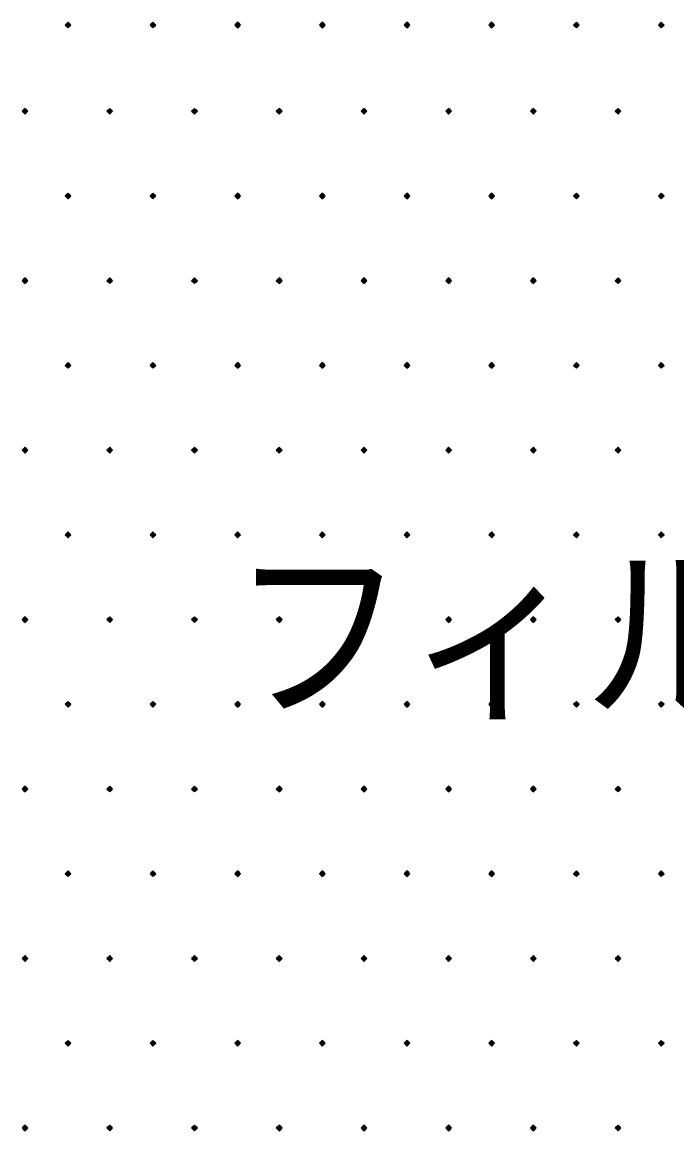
# Model space of a CAD drawing. Header units: millimetres. Extents: x 0 to 420, y 0 to 297.
# Drawn here: x 66.76 to 76.41, y 78.7 to 95.04 of the extents above; entities that cross this region are included whole.
import ezdxf
from ezdxf.enums import TextEntityAlignment as Align

# ---------------------------------------------------------------- set-up
doc = ezdxf.new("R2010")
doc.units = ezdxf.units.MM
doc.styles.add('kst32b', font='NotoSansJP-Variable.ttf')

msp = doc.modelspace()

# ---------------------------------------------------------------- hatches: boundary and pattern name
for points in [[(67.437, 95.038), (67.416, 95.017), (67.395, 94.996), (67.416, 94.975), (67.437, 94.954), (67.458, 94.975), (67.479, 94.996), (67.458, 95.017), (67.437, 95.038)], [(68.686, 95.038), (68.665, 95.017), (68.644, 94.996), (68.665, 94.975), (68.686, 94.954), (68.707, 94.975), (68.728, 94.996), (68.707, 95.017), (68.686, 95.038)], [(69.935, 95.038), (69.913, 95.017), (69.892, 94.996), (69.913, 94.975), (69.935, 94.954), (69.956, 94.975), (69.977, 94.996), (69.956, 95.017), (69.935, 95.038)], [(71.184, 95.038), (71.162, 95.017), (71.141, 94.996), (71.162, 94.975), (71.184, 94.954), (71.205, 94.975), (71.226, 94.996), (71.205, 95.017), (71.184, 95.038)], [(72.432, 95.038), (72.411, 95.017), (72.39, 94.996), (72.411, 94.975), (72.432, 94.954), (72.454, 94.975), (72.475, 94.996), (72.454, 95.017), (72.432, 95.038)], [(73.681, 95.038), (73.66, 95.017), (73.639, 94.996), (73.66, 94.975), (73.681, 94.954), (73.702, 94.975), (73.724, 94.996), (73.702, 95.017), (73.681, 95.038)], [(74.93, 95.038), (74.909, 95.017), (74.888, 94.996), (74.909, 94.975), (74.93, 94.954), (74.951, 94.975), (74.972, 94.996), (74.951, 95.017), (74.93, 95.038)], [(76.179, 95.038), (76.158, 95.017), (76.137, 94.996), (76.158, 94.975), (76.179, 94.954), (76.2, 94.975), (76.221, 94.996), (76.2, 95.017), (76.179, 95.038)], [(66.802, 93.768), (66.781, 93.747), (66.76, 93.726), (66.781, 93.705), (66.802, 93.684), (66.823, 93.705), (66.844, 93.726), (66.823, 93.747), (66.802, 93.768)], [(68.051, 93.768), (68.03, 93.747), (68.009, 93.726), (68.03, 93.705), (68.051, 93.684), (68.072, 93.705), (68.093, 93.726), (68.072, 93.747), (68.051, 93.768)], [(69.3, 93.768), (69.279, 93.747), (69.257, 93.726), (69.279, 93.705), (69.3, 93.684), (69.321, 93.705), (69.342, 93.726), (69.321, 93.747), (69.3, 93.768)], [(70.549, 93.768), (70.527, 93.747), (70.506, 93.726), (70.527, 93.705), (70.549, 93.684), (70.57, 93.705), (70.591, 93.726), (70.57, 93.747), (70.549, 93.768)], [(71.797, 93.768), (71.776, 93.747), (71.755, 93.726), (71.776, 93.705), (71.797, 93.684), (71.819, 93.705), (71.84, 93.726), (71.819, 93.747), (71.797, 93.768)], [(73.046, 93.768), (73.025, 93.747), (73.004, 93.726), (73.025, 93.705), (73.046, 93.684), (73.067, 93.705), (73.088, 93.726), (73.067, 93.747), (73.046, 93.768)], [(74.295, 93.768), (74.274, 93.747), (74.253, 93.726), (74.274, 93.705), (74.295, 93.684), (74.316, 93.705), (74.337, 93.726), (74.316, 93.747), (74.295, 93.768)], [(75.544, 93.768), (75.523, 93.747), (75.502, 93.726), (75.523, 93.705), (75.544, 93.684), (75.565, 93.705), (75.586, 93.726), (75.565, 93.747), (75.544, 93.768)], [(67.437, 92.52), (67.416, 92.498), (67.395, 92.477), (67.416, 92.456), (67.437, 92.435), (67.458, 92.456), (67.479, 92.477), (67.458, 92.498), (67.437, 92.52)], [(68.686, 92.52), (68.665, 92.498), (68.644, 92.477), (68.665, 92.456), (68.686, 92.435), (68.707, 92.456), (68.728, 92.477), (68.707, 92.498), (68.686, 92.52)], [(69.935, 92.52), (69.913, 92.498), (69.892, 92.477), (69.913, 92.456), (69.935, 92.435), (69.956, 92.456), (69.977, 92.477), (69.956, 92.498), (69.935, 92.52)], [(71.184, 92.52), (71.162, 92.498), (71.141, 92.477), (71.162, 92.456), (71.184, 92.435), (71.205, 92.456), (71.226, 92.477), (71.205, 92.498), (71.184, 92.52)], [(72.432, 92.52), (72.411, 92.498), (72.39, 92.477), (72.411, 92.456), (72.432, 92.435), (72.454, 92.456), (72.475, 92.477), (72.454, 92.498), (72.432, 92.52)], [(73.681, 92.52), (73.66, 92.498), (73.639, 92.477), (73.66, 92.456), (73.681, 92.435), (73.702, 92.456), (73.724, 92.477), (73.702, 92.498), (73.681, 92.52)], [(74.93, 92.52), (74.909, 92.498), (74.888, 92.477), (74.909, 92.456), (74.93, 92.435), (74.951, 92.456), (74.972, 92.477), (74.951, 92.498), (74.93, 92.52)], [(76.179, 92.52), (76.158, 92.498), (76.137, 92.477), (76.158, 92.456), (76.179, 92.435), (76.2, 92.456), (76.221, 92.477), (76.2, 92.498), (76.179, 92.52)], [(66.802, 91.271), (66.781, 91.25), (66.76, 91.228), (66.781, 91.207), (66.802, 91.186), (66.823, 91.207), (66.844, 91.228), (66.823, 91.25), (66.802, 91.271)], [(68.051, 91.271), (68.03, 91.25), (68.009, 91.228), (68.03, 91.207), (68.051, 91.186), (68.072, 91.207), (68.093, 91.228), (68.072, 91.25), (68.051, 91.271)], [(69.3, 91.271), (69.279, 91.25), (69.257, 91.228), (69.279, 91.207), (69.3, 91.186), (69.321, 91.207), (69.342, 91.228), (69.321, 91.25), (69.3, 91.271)], [(70.549, 91.271), (70.527, 91.25), (70.506, 91.228), (70.527, 91.207), (70.549, 91.186), (70.57, 91.207), (70.591, 91.228), (70.57, 91.25), (70.549, 91.271)], [(71.797, 91.271), (71.776, 91.25), (71.755, 91.228), (71.776, 91.207), (71.797, 91.186), (71.819, 91.207), (71.84, 91.228), (71.819, 91.25), (71.797, 91.271)], [(73.046, 91.271), (73.025, 91.25), (73.004, 91.228), (73.025, 91.207), (73.046, 91.186), (73.067, 91.207), (73.088, 91.228), (73.067, 91.25), (73.046, 91.271)], [(74.295, 91.271), (74.274, 91.25), (74.253, 91.228), (74.274, 91.207), (74.295, 91.186), (74.316, 91.207), (74.337, 91.228), (74.316, 91.25), (74.295, 91.271)], [(75.544, 91.271), (75.523, 91.25), (75.502, 91.228), (75.523, 91.207), (75.544, 91.186), (75.565, 91.207), (75.586, 91.228), (75.565, 91.25), (75.544, 91.271)], [(67.437, 90.022), (67.416, 90.001), (67.395, 89.979), (67.416, 89.958), (67.437, 89.937), (67.458, 89.958), (67.479, 89.979), (67.458, 90.001), (67.437, 90.022)], [(68.686, 90.022), (68.665, 90.001), (68.644, 89.979), (68.665, 89.958), (68.686, 89.937), (68.707, 89.958), (68.728, 89.979), (68.707, 90.001), (68.686, 90.022)], [(69.935, 90.022), (69.913, 90.001), (69.892, 89.979), (69.913, 89.958), (69.935, 89.937), (69.956, 89.958), (69.977, 89.979), (69.956, 90.001), (69.935, 90.022)], [(71.184, 90.022), (71.162, 90.001), (71.141, 89.979), (71.162, 89.958), (71.184, 89.937), (71.205, 89.958), (71.226, 89.979), (71.205, 90.001), (71.184, 90.022)], [(72.432, 90.022), (72.411, 90.001), (72.39, 89.979), (72.411, 89.958), (72.432, 89.937), (72.454, 89.958), (72.475, 89.979), (72.454, 90.001), (72.432, 90.022)], [(73.681, 90.022), (73.66, 90.001), (73.639, 89.979), (73.66, 89.958), (73.681, 89.937), (73.702, 89.958), (73.724, 89.979), (73.702, 90.001), (73.681, 90.022)], [(74.93, 90.022), (74.909, 90.001), (74.888, 89.979), (74.909, 89.958), (74.93, 89.937), (74.951, 89.958), (74.972, 89.979), (74.951, 90.001), (74.93, 90.022)], [(76.179, 90.022), (76.158, 90.001), (76.137, 89.979), (76.158, 89.958), (76.179, 89.937), (76.2, 89.958), (76.221, 89.979), (76.2, 90.001), (76.179, 90.022)], [(66.802, 88.773), (66.781, 88.752), (66.76, 88.731), (66.781, 88.709), (66.802, 88.688), (66.823, 88.709), (66.844, 88.731), (66.823, 88.752), (66.802, 88.773)], [(68.051, 88.773), (68.03, 88.752), (68.009, 88.731), (68.03, 88.709), (68.051, 88.688), (68.072, 88.709), (68.093, 88.731), (68.072, 88.752), (68.051, 88.773)], [(69.3, 88.773), (69.279, 88.752), (69.257, 88.731), (69.279, 88.709), (69.3, 88.688), (69.321, 88.709), (69.342, 88.731), (69.321, 88.752), (69.3, 88.773)], [(70.549, 88.773), (70.527, 88.752), (70.506, 88.731), (70.527, 88.709), (70.549, 88.688), (70.57, 88.709), (70.591, 88.731), (70.57, 88.752), (70.549, 88.773)], [(71.797, 88.773), (71.776, 88.752), (71.755, 88.731), (71.776, 88.709), (71.797, 88.688), (71.819, 88.709), (71.84, 88.731), (71.819, 88.752), (71.797, 88.773)], [(73.046, 88.773), (73.025, 88.752), (73.004, 88.731), (73.025, 88.709), (73.046, 88.688), (73.067, 88.709), (73.088, 88.731), (73.067, 88.752), (73.046, 88.773)], [(74.295, 88.773), (74.274, 88.752), (74.253, 88.731), (74.274, 88.709), (74.295, 88.688), (74.316, 88.709), (74.337, 88.731), (74.316, 88.752), (74.295, 88.773)], [(75.544, 88.773), (75.523, 88.752), (75.502, 88.731), (75.523, 88.709), (75.544, 88.688), (75.565, 88.709), (75.586, 88.731), (75.565, 88.752), (75.544, 88.773)], [(67.437, 87.524), (67.416, 87.503), (67.395, 87.482), (67.416, 87.461), (67.437, 87.439), (67.458, 87.461), (67.479, 87.482), (67.458, 87.503), (67.437, 87.524)], [(68.686, 87.524), (68.665, 87.503), (68.644, 87.482), (68.665, 87.461), (68.686, 87.439), (68.707, 87.461), (68.728, 87.482), (68.707, 87.503), (68.686, 87.524)], [(69.935, 87.524), (69.913, 87.503), (69.892, 87.482), (69.913, 87.461), (69.935, 87.439), (69.956, 87.461), (69.977, 87.482), (69.956, 87.503), (69.935, 87.524)], [(71.184, 87.524), (71.162, 87.503), (71.141, 87.482), (71.162, 87.461), (71.184, 87.439), (71.205, 87.461), (71.226, 87.482), (71.205, 87.503), (71.184, 87.524)], [(72.432, 87.524), (72.411, 87.503), (72.39, 87.482), (72.411, 87.461), (72.432, 87.439), (72.454, 87.461), (72.475, 87.482), (72.454, 87.503), (72.432, 87.524)], [(73.681, 87.524), (73.66, 87.503), (73.639, 87.482), (73.66, 87.461), (73.681, 87.439), (73.702, 87.461), (73.724, 87.482), (73.702, 87.503), (73.681, 87.524)], [(74.93, 87.524), (74.909, 87.503), (74.888, 87.482), (74.909, 87.461), (74.93, 87.439), (74.951, 87.461), (74.972, 87.482), (74.951, 87.503), (74.93, 87.524)], [(76.179, 87.524), (76.158, 87.503), (76.137, 87.482), (76.158, 87.461), (76.179, 87.439), (76.2, 87.461), (76.221, 87.482), (76.2, 87.503), (76.179, 87.524)], [(66.802, 86.275), (66.781, 86.254), (66.76, 86.233), (66.781, 86.212), (66.802, 86.191), (66.823, 86.212), (66.844, 86.233), (66.823, 86.254), (66.802, 86.275)], [(68.051, 86.275), (68.03, 86.254), (68.009, 86.233), (68.03, 86.212), (68.051, 86.191), (68.072, 86.212), (68.093, 86.233), (68.072, 86.254), (68.051, 86.275)], [(69.3, 86.275), (69.279, 86.254), (69.257, 86.233), (69.279, 86.212), (69.3, 86.191), (69.321, 86.212), (69.342, 86.233), (69.321, 86.254), (69.3, 86.275)], [(70.549, 86.275), (70.527, 86.254), (70.506, 86.233), (70.527, 86.212), (70.549, 86.191), (70.57, 86.212), (70.591, 86.233), (70.57, 86.254), (70.549, 86.275)], [(71.797, 86.275), (71.776, 86.254), (71.755, 86.233), (71.776, 86.212), (71.797, 86.191), (71.819, 86.212), (71.84, 86.233), (71.819, 86.254), (71.797, 86.275)], [(73.046, 86.275), (73.025, 86.254), (73.004, 86.233), (73.025, 86.212), (73.046, 86.191), (73.067, 86.212), (73.088, 86.233), (73.067, 86.254), (73.046, 86.275)], [(74.295, 86.275), (74.274, 86.254), (74.253, 86.233), (74.274, 86.212), (74.295, 86.191), (74.316, 86.212), (74.337, 86.233), (74.316, 86.254), (74.295, 86.275)], [(75.544, 86.275), (75.523, 86.254), (75.502, 86.233), (75.523, 86.212), (75.544, 86.191), (75.565, 86.212), (75.586, 86.233), (75.565, 86.254), (75.544, 86.275)], [(67.437, 85.027), (67.416, 85.005), (67.395, 84.984), (67.416, 84.963), (67.437, 84.942), (67.458, 84.963), (67.479, 84.984), (67.458, 85.005), (67.437, 85.027)], [(68.686, 85.027), (68.665, 85.005), (68.644, 84.984), (68.665, 84.963), (68.686, 84.942), (68.707, 84.963), (68.728, 84.984), (68.707, 85.005), (68.686, 85.027)], [(69.935, 85.027), (69.913, 85.005), (69.892, 84.984), (69.913, 84.963), (69.935, 84.942), (69.956, 84.963), (69.977, 84.984), (69.956, 85.005), (69.935, 85.027)], [(71.184, 85.027), (71.162, 85.005), (71.141, 84.984), (71.162, 84.963), (71.184, 84.942), (71.205, 84.963), (71.226, 84.984), (71.205, 85.005), (71.184, 85.027)], [(72.432, 85.027), (72.411, 85.005), (72.39, 84.984), (72.411, 84.963), (72.432, 84.942), (72.454, 84.963), (72.475, 84.984), (72.454, 85.005), (72.432, 85.027)], [(73.681, 85.027), (73.66, 85.005), (73.639, 84.984), (73.66, 84.963), (73.681, 84.942), (73.702, 84.963), (73.724, 84.984), (73.702, 85.005), (73.681, 85.027)], [(74.93, 85.027), (74.909, 85.005), (74.888, 84.984), (74.909, 84.963), (74.93, 84.942), (74.951, 84.963), (74.972, 84.984), (74.951, 85.005), (74.93, 85.027)], [(76.179, 85.027), (76.158, 85.005), (76.137, 84.984), (76.158, 84.963), (76.179, 84.942), (76.2, 84.963), (76.221, 84.984), (76.2, 85.005), (76.179, 85.027)], [(66.802, 83.778), (66.781, 83.756), (66.76, 83.735), (66.781, 83.714), (66.802, 83.693), (66.823, 83.714), (66.844, 83.735), (66.823, 83.756), (66.802, 83.778)], [(68.051, 83.778), (68.03, 83.756), (68.009, 83.735), (68.03, 83.714), (68.051, 83.693), (68.072, 83.714), (68.093, 83.735), (68.072, 83.756), (68.051, 83.778)], [(69.3, 83.778), (69.279, 83.756), (69.257, 83.735), (69.279, 83.714), (69.3, 83.693), (69.321, 83.714), (69.342, 83.735), (69.321, 83.756), (69.3, 83.778)], [(70.549, 83.778), (70.527, 83.756), (70.506, 83.735), (70.527, 83.714), (70.549, 83.693), (70.57, 83.714), (70.591, 83.735), (70.57, 83.756), (70.549, 83.778)], [(71.797, 83.778), (71.776, 83.756), (71.755, 83.735), (71.776, 83.714), (71.797, 83.693), (71.819, 83.714), (71.84, 83.735), (71.819, 83.756), (71.797, 83.778)], [(73.046, 83.778), (73.025, 83.756), (73.004, 83.735), (73.025, 83.714), (73.046, 83.693), (73.067, 83.714), (73.088, 83.735), (73.067, 83.756), (73.046, 83.778)], [(74.295, 83.778), (74.274, 83.756), (74.253, 83.735), (74.274, 83.714), (74.295, 83.693), (74.316, 83.714), (74.337, 83.735), (74.316, 83.756), (74.295, 83.778)], [(75.544, 83.778), (75.523, 83.756), (75.502, 83.735), (75.523, 83.714), (75.544, 83.693), (75.565, 83.714), (75.586, 83.735), (75.565, 83.756), (75.544, 83.778)], [(67.437, 82.529), (67.416, 82.508), (67.395, 82.487), (67.416, 82.465), (67.437, 82.444), (67.458, 82.465), (67.479, 82.487), (67.458, 82.508), (67.437, 82.529)], [(68.686, 82.529), (68.665, 82.508), (68.644, 82.487), (68.665, 82.465), (68.686, 82.444), (68.707, 82.465), (68.728, 82.487), (68.707, 82.508), (68.686, 82.529)], [(69.935, 82.529), (69.913, 82.508), (69.892, 82.487), (69.913, 82.465), (69.935, 82.444), (69.956, 82.465), (69.977, 82.487), (69.956, 82.508), (69.935, 82.529)], [(71.184, 82.529), (71.162, 82.508), (71.141, 82.487), (71.162, 82.465), (71.184, 82.444), (71.205, 82.465), (71.226, 82.487), (71.205, 82.508), (71.184, 82.529)], [(72.432, 82.529), (72.411, 82.508), (72.39, 82.487), (72.411, 82.465), (72.432, 82.444), (72.454, 82.465), (72.475, 82.487), (72.454, 82.508), (72.432, 82.529)], [(73.681, 82.529), (73.66, 82.508), (73.639, 82.487), (73.66, 82.465), (73.681, 82.444), (73.702, 82.465), (73.724, 82.487), (73.702, 82.508), (73.681, 82.529)], [(74.93, 82.529), (74.909, 82.508), (74.888, 82.487), (74.909, 82.465), (74.93, 82.444), (74.951, 82.465), (74.972, 82.487), (74.951, 82.508), (74.93, 82.529)], [(76.179, 82.529), (76.158, 82.508), (76.137, 82.487), (76.158, 82.465), (76.179, 82.444), (76.2, 82.465), (76.221, 82.487), (76.2, 82.508), (76.179, 82.529)], [(66.802, 81.28), (66.781, 81.259), (66.76, 81.238), (66.781, 81.216), (66.802, 81.195), (66.823, 81.216), (66.844, 81.238), (66.823, 81.259), (66.802, 81.28)], [(68.051, 81.28), (68.03, 81.259), (68.009, 81.238), (68.03, 81.216), (68.051, 81.195), (68.072, 81.216), (68.093, 81.238), (68.072, 81.259), (68.051, 81.28)], [(69.3, 81.28), (69.279, 81.259), (69.257, 81.238), (69.279, 81.216), (69.3, 81.195), (69.321, 81.216), (69.342, 81.238), (69.321, 81.259), (69.3, 81.28)], [(70.549, 81.28), (70.527, 81.259), (70.506, 81.238), (70.527, 81.216), (70.549, 81.195), (70.57, 81.216), (70.591, 81.238), (70.57, 81.259), (70.549, 81.28)], [(71.797, 81.28), (71.776, 81.259), (71.755, 81.238), (71.776, 81.216), (71.797, 81.195), (71.819, 81.216), (71.84, 81.238), (71.819, 81.259), (71.797, 81.28)], [(73.046, 81.28), (73.025, 81.259), (73.004, 81.238), (73.025, 81.216), (73.046, 81.195), (73.067, 81.216), (73.088, 81.238), (73.067, 81.259), (73.046, 81.28)], [(74.295, 81.28), (74.274, 81.259), (74.253, 81.238), (74.274, 81.216), (74.295, 81.195), (74.316, 81.216), (74.337, 81.238), (74.316, 81.259), (74.295, 81.28)], [(75.544, 81.28), (75.523, 81.259), (75.502, 81.238), (75.523, 81.216), (75.544, 81.195), (75.565, 81.216), (75.586, 81.238), (75.565, 81.259), (75.544, 81.28)], [(67.437, 80.031), (67.416, 80.01), (67.395, 79.989), (67.416, 79.968), (67.437, 79.946), (67.458, 79.968), (67.479, 79.989), (67.458, 80.01), (67.437, 80.031)], [(68.686, 80.031), (68.665, 80.01), (68.644, 79.989), (68.665, 79.968), (68.686, 79.946), (68.707, 79.968), (68.728, 79.989), (68.707, 80.01), (68.686, 80.031)], [(69.935, 80.031), (69.913, 80.01), (69.892, 79.989), (69.913, 79.968), (69.935, 79.946), (69.956, 79.968), (69.977, 79.989), (69.956, 80.01), (69.935, 80.031)], [(71.184, 80.031), (71.162, 80.01), (71.141, 79.989), (71.162, 79.968), (71.184, 79.946), (71.205, 79.968), (71.226, 79.989), (71.205, 80.01), (71.184, 80.031)], [(72.432, 80.031), (72.411, 80.01), (72.39, 79.989), (72.411, 79.968), (72.432, 79.946), (72.454, 79.968), (72.475, 79.989), (72.454, 80.01), (72.432, 80.031)], [(73.681, 80.031), (73.66, 80.01), (73.639, 79.989), (73.66, 79.968), (73.681, 79.946), (73.702, 79.968), (73.724, 79.989), (73.702, 80.01), (73.681, 80.031)], [(74.93, 80.031), (74.909, 80.01), (74.888, 79.989), (74.909, 79.968), (74.93, 79.946), (74.951, 79.968), (74.972, 79.989), (74.951, 80.01), (74.93, 80.031)], [(76.179, 80.031), (76.158, 80.01), (76.137, 79.989), (76.158, 79.968), (76.179, 79.946), (76.2, 79.968), (76.221, 79.989), (76.2, 80.01), (76.179, 80.031)], [(66.802, 78.782), (66.781, 78.761), (66.76, 78.74), (66.781, 78.719), (66.802, 78.698), (66.823, 78.719), (66.844, 78.74), (66.823, 78.761), (66.802, 78.782)], [(68.051, 78.782), (68.03, 78.761), (68.009, 78.74), (68.03, 78.719), (68.051, 78.698), (68.072, 78.719), (68.093, 78.74), (68.072, 78.761), (68.051, 78.782)], [(69.3, 78.782), (69.279, 78.761), (69.257, 78.74), (69.279, 78.719), (69.3, 78.698), (69.321, 78.719), (69.342, 78.74), (69.321, 78.761), (69.3, 78.782)], [(70.549, 78.782), (70.527, 78.761), (70.506, 78.74), (70.527, 78.719), (70.549, 78.698), (70.57, 78.719), (70.591, 78.74), (70.57, 78.761), (70.549, 78.782)], [(71.797, 78.782), (71.776, 78.761), (71.755, 78.74), (71.776, 78.719), (71.797, 78.698), (71.819, 78.719), (71.84, 78.74), (71.819, 78.761), (71.797, 78.782)], [(73.046, 78.782), (73.025, 78.761), (73.004, 78.74), (73.025, 78.719), (73.046, 78.698), (73.067, 78.719), (73.088, 78.74), (73.067, 78.761), (73.046, 78.782)], [(74.295, 78.782), (74.274, 78.761), (74.253, 78.74), (74.274, 78.719), (74.295, 78.698), (74.316, 78.719), (74.337, 78.74), (74.316, 78.761), (74.295, 78.782)], [(75.544, 78.782), (75.523, 78.761), (75.502, 78.74), (75.523, 78.719), (75.544, 78.698), (75.565, 78.719), (75.586, 78.74), (75.565, 78.761), (75.544, 78.782)]]:
    msp.add_hatch(color=7).paths.add_polyline_path(points)

# ---------------------------------------------------------------- linework, layer by layer
at = {"lineweight": 0}
for points in [[(67.437, 95.038), (67.416, 95.017), (67.395, 94.996), (67.416, 94.975), (67.437, 94.954), (67.458, 94.975), (67.479, 94.996), (67.458, 95.017)], [(68.686, 95.038), (68.665, 95.017), (68.644, 94.996), (68.665, 94.975), (68.686, 94.954), (68.707, 94.975), (68.728, 94.996), (68.707, 95.017)], [(69.935, 95.038), (69.913, 95.017), (69.892, 94.996), (69.913, 94.975), (69.935, 94.954), (69.956, 94.975), (69.977, 94.996), (69.956, 95.017)], [(71.184, 95.038), (71.162, 95.017), (71.141, 94.996), (71.162, 94.975), (71.184, 94.954), (71.205, 94.975), (71.226, 94.996), (71.205, 95.017)], [(72.432, 95.038), (72.411, 95.017), (72.39, 94.996), (72.411, 94.975), (72.432, 94.954), (72.454, 94.975), (72.475, 94.996), (72.454, 95.017)], [(73.681, 95.038), (73.66, 95.017), (73.639, 94.996), (73.66, 94.975), (73.681, 94.954), (73.702, 94.975), (73.724, 94.996), (73.702, 95.017)], [(74.93, 95.038), (74.909, 95.017), (74.888, 94.996), (74.909, 94.975), (74.93, 94.954), (74.951, 94.975), (74.972, 94.996), (74.951, 95.017)], [(76.179, 95.038), (76.158, 95.017), (76.137, 94.996), (76.158, 94.975), (76.179, 94.954), (76.2, 94.975), (76.221, 94.996), (76.2, 95.017)], [(66.802, 93.768), (66.781, 93.747), (66.76, 93.726), (66.781, 93.705), (66.802, 93.684), (66.823, 93.705), (66.844, 93.726), (66.823, 93.747)], [(68.051, 93.768), (68.03, 93.747), (68.009, 93.726), (68.03, 93.705), (68.051, 93.684), (68.072, 93.705), (68.093, 93.726), (68.072, 93.747)], [(69.3, 93.768), (69.279, 93.747), (69.257, 93.726), (69.279, 93.705), (69.3, 93.684), (69.321, 93.705), (69.342, 93.726), (69.321, 93.747)], [(70.549, 93.768), (70.527, 93.747), (70.506, 93.726), (70.527, 93.705), (70.549, 93.684), (70.57, 93.705), (70.591, 93.726), (70.57, 93.747)], [(71.797, 93.768), (71.776, 93.747), (71.755, 93.726), (71.776, 93.705), (71.797, 93.684), (71.819, 93.705), (71.84, 93.726), (71.819, 93.747)], [(73.046, 93.768), (73.025, 93.747), (73.004, 93.726), (73.025, 93.705), (73.046, 93.684), (73.067, 93.705), (73.088, 93.726), (73.067, 93.747)], [(74.295, 93.768), (74.274, 93.747), (74.253, 93.726), (74.274, 93.705), (74.295, 93.684), (74.316, 93.705), (74.337, 93.726), (74.316, 93.747)], [(75.544, 93.768), (75.523, 93.747), (75.502, 93.726), (75.523, 93.705), (75.544, 93.684), (75.565, 93.705), (75.586, 93.726), (75.565, 93.747)], [(67.437, 92.52), (67.416, 92.498), (67.395, 92.477), (67.416, 92.456), (67.437, 92.435), (67.458, 92.456), (67.479, 92.477), (67.458, 92.498)], [(68.686, 92.52), (68.665, 92.498), (68.644, 92.477), (68.665, 92.456), (68.686, 92.435), (68.707, 92.456), (68.728, 92.477), (68.707, 92.498)], [(69.935, 92.52), (69.913, 92.498), (69.892, 92.477), (69.913, 92.456), (69.935, 92.435), (69.956, 92.456), (69.977, 92.477), (69.956, 92.498)], [(71.184, 92.52), (71.162, 92.498), (71.141, 92.477), (71.162, 92.456), (71.184, 92.435), (71.205, 92.456), (71.226, 92.477), (71.205, 92.498)], [(72.432, 92.52), (72.411, 92.498), (72.39, 92.477), (72.411, 92.456), (72.432, 92.435), (72.454, 92.456), (72.475, 92.477), (72.454, 92.498)], [(73.681, 92.52), (73.66, 92.498), (73.639, 92.477), (73.66, 92.456), (73.681, 92.435), (73.702, 92.456), (73.724, 92.477), (73.702, 92.498)], [(74.93, 92.52), (74.909, 92.498), (74.888, 92.477), (74.909, 92.456), (74.93, 92.435), (74.951, 92.456), (74.972, 92.477), (74.951, 92.498)], [(76.179, 92.52), (76.158, 92.498), (76.137, 92.477), (76.158, 92.456), (76.179, 92.435), (76.2, 92.456), (76.221, 92.477), (76.2, 92.498)], [(66.802, 91.271), (66.781, 91.25), (66.76, 91.228), (66.781, 91.207), (66.802, 91.186), (66.823, 91.207), (66.844, 91.228), (66.823, 91.25)], [(68.051, 91.271), (68.03, 91.25), (68.009, 91.228), (68.03, 91.207), (68.051, 91.186), (68.072, 91.207), (68.093, 91.228), (68.072, 91.25)], [(69.3, 91.271), (69.279, 91.25), (69.257, 91.228), (69.279, 91.207), (69.3, 91.186), (69.321, 91.207), (69.342, 91.228), (69.321, 91.25)], [(70.549, 91.271), (70.527, 91.25), (70.506, 91.228), (70.527, 91.207), (70.549, 91.186), (70.57, 91.207), (70.591, 91.228), (70.57, 91.25)], [(71.797, 91.271), (71.776, 91.25), (71.755, 91.228), (71.776, 91.207), (71.797, 91.186), (71.819, 91.207), (71.84, 91.228), (71.819, 91.25)], [(73.046, 91.271), (73.025, 91.25), (73.004, 91.228), (73.025, 91.207), (73.046, 91.186), (73.067, 91.207), (73.088, 91.228), (73.067, 91.25)], [(74.295, 91.271), (74.274, 91.25), (74.253, 91.228), (74.274, 91.207), (74.295, 91.186), (74.316, 91.207), (74.337, 91.228), (74.316, 91.25)], [(75.544, 91.271), (75.523, 91.25), (75.502, 91.228), (75.523, 91.207), (75.544, 91.186), (75.565, 91.207), (75.586, 91.228), (75.565, 91.25)], [(67.437, 90.022), (67.416, 90.001), (67.395, 89.979), (67.416, 89.958), (67.437, 89.937), (67.458, 89.958), (67.479, 89.979), (67.458, 90.001)], [(68.686, 90.022), (68.665, 90.001), (68.644, 89.979), (68.665, 89.958), (68.686, 89.937), (68.707, 89.958), (68.728, 89.979), (68.707, 90.001)], [(69.935, 90.022), (69.913, 90.001), (69.892, 89.979), (69.913, 89.958), (69.935, 89.937), (69.956, 89.958), (69.977, 89.979), (69.956, 90.001)], [(71.184, 90.022), (71.162, 90.001), (71.141, 89.979), (71.162, 89.958), (71.184, 89.937), (71.205, 89.958), (71.226, 89.979), (71.205, 90.001)], [(72.432, 90.022), (72.411, 90.001), (72.39, 89.979), (72.411, 89.958), (72.432, 89.937), (72.454, 89.958), (72.475, 89.979), (72.454, 90.001)], [(73.681, 90.022), (73.66, 90.001), (73.639, 89.979), (73.66, 89.958), (73.681, 89.937), (73.702, 89.958), (73.724, 89.979), (73.702, 90.001)], [(74.93, 90.022), (74.909, 90.001), (74.888, 89.979), (74.909, 89.958), (74.93, 89.937), (74.951, 89.958), (74.972, 89.979), (74.951, 90.001)], [(76.179, 90.022), (76.158, 90.001), (76.137, 89.979), (76.158, 89.958), (76.179, 89.937), (76.2, 89.958), (76.221, 89.979), (76.2, 90.001)], [(66.802, 88.773), (66.781, 88.752), (66.76, 88.731), (66.781, 88.709), (66.802, 88.688), (66.823, 88.709), (66.844, 88.731), (66.823, 88.752)], [(68.051, 88.773), (68.03, 88.752), (68.009, 88.731), (68.03, 88.709), (68.051, 88.688), (68.072, 88.709), (68.093, 88.731), (68.072, 88.752)], [(69.3, 88.773), (69.279, 88.752), (69.257, 88.731), (69.279, 88.709), (69.3, 88.688), (69.321, 88.709), (69.342, 88.731), (69.321, 88.752)], [(70.549, 88.773), (70.527, 88.752), (70.506, 88.731), (70.527, 88.709), (70.549, 88.688), (70.57, 88.709), (70.591, 88.731), (70.57, 88.752)], [(71.797, 88.773), (71.776, 88.752), (71.755, 88.731), (71.776, 88.709), (71.797, 88.688), (71.819, 88.709), (71.84, 88.731), (71.819, 88.752)], [(73.046, 88.773), (73.025, 88.752), (73.004, 88.731), (73.025, 88.709), (73.046, 88.688), (73.067, 88.709), (73.088, 88.731), (73.067, 88.752)], [(74.295, 88.773), (74.274, 88.752), (74.253, 88.731), (74.274, 88.709), (74.295, 88.688), (74.316, 88.709), (74.337, 88.731), (74.316, 88.752)], [(75.544, 88.773), (75.523, 88.752), (75.502, 88.731), (75.523, 88.709), (75.544, 88.688), (75.565, 88.709), (75.586, 88.731), (75.565, 88.752)], [(67.437, 87.524), (67.416, 87.503), (67.395, 87.482), (67.416, 87.461), (67.437, 87.439), (67.458, 87.461), (67.479, 87.482), (67.458, 87.503)], [(68.686, 87.524), (68.665, 87.503), (68.644, 87.482), (68.665, 87.461), (68.686, 87.439), (68.707, 87.461), (68.728, 87.482), (68.707, 87.503)], [(69.935, 87.524), (69.913, 87.503), (69.892, 87.482), (69.913, 87.461), (69.935, 87.439), (69.956, 87.461), (69.977, 87.482), (69.956, 87.503)], [(71.184, 87.524), (71.162, 87.503), (71.141, 87.482), (71.162, 87.461), (71.184, 87.439), (71.205, 87.461), (71.226, 87.482), (71.205, 87.503)], [(72.432, 87.524), (72.411, 87.503), (72.39, 87.482), (72.411, 87.461), (72.432, 87.439), (72.454, 87.461), (72.475, 87.482), (72.454, 87.503)], [(73.681, 87.524), (73.66, 87.503), (73.639, 87.482), (73.66, 87.461), (73.681, 87.439), (73.702, 87.461), (73.724, 87.482), (73.702, 87.503)], [(74.93, 87.524), (74.909, 87.503), (74.888, 87.482), (74.909, 87.461), (74.93, 87.439), (74.951, 87.461), (74.972, 87.482), (74.951, 87.503)], [(76.179, 87.524), (76.158, 87.503), (76.137, 87.482), (76.158, 87.461), (76.179, 87.439), (76.2, 87.461), (76.221, 87.482), (76.2, 87.503)], [(66.802, 86.275), (66.781, 86.254), (66.76, 86.233), (66.781, 86.212), (66.802, 86.191), (66.823, 86.212), (66.844, 86.233), (66.823, 86.254)], [(68.051, 86.275), (68.03, 86.254), (68.009, 86.233), (68.03, 86.212), (68.051, 86.191), (68.072, 86.212), (68.093, 86.233), (68.072, 86.254)], [(69.3, 86.275), (69.279, 86.254), (69.257, 86.233), (69.279, 86.212), (69.3, 86.191), (69.321, 86.212), (69.342, 86.233), (69.321, 86.254)], [(70.549, 86.275), (70.527, 86.254), (70.506, 86.233), (70.527, 86.212), (70.549, 86.191), (70.57, 86.212), (70.591, 86.233), (70.57, 86.254)], [(71.797, 86.275), (71.776, 86.254), (71.755, 86.233), (71.776, 86.212), (71.797, 86.191), (71.819, 86.212), (71.84, 86.233), (71.819, 86.254)], [(73.046, 86.275), (73.025, 86.254), (73.004, 86.233), (73.025, 86.212), (73.046, 86.191), (73.067, 86.212), (73.088, 86.233), (73.067, 86.254)], [(74.295, 86.275), (74.274, 86.254), (74.253, 86.233), (74.274, 86.212), (74.295, 86.191), (74.316, 86.212), (74.337, 86.233), (74.316, 86.254)], [(75.544, 86.275), (75.523, 86.254), (75.502, 86.233), (75.523, 86.212), (75.544, 86.191), (75.565, 86.212), (75.586, 86.233), (75.565, 86.254)], [(67.437, 85.027), (67.416, 85.005), (67.395, 84.984), (67.416, 84.963), (67.437, 84.942), (67.458, 84.963), (67.479, 84.984), (67.458, 85.005)], [(68.686, 85.027), (68.665, 85.005), (68.644, 84.984), (68.665, 84.963), (68.686, 84.942), (68.707, 84.963), (68.728, 84.984), (68.707, 85.005)], [(69.935, 85.027), (69.913, 85.005), (69.892, 84.984), (69.913, 84.963), (69.935, 84.942), (69.956, 84.963), (69.977, 84.984), (69.956, 85.005)], [(71.184, 85.027), (71.162, 85.005), (71.141, 84.984), (71.162, 84.963), (71.184, 84.942), (71.205, 84.963), (71.226, 84.984), (71.205, 85.005)], [(72.432, 85.027), (72.411, 85.005), (72.39, 84.984), (72.411, 84.963), (72.432, 84.942), (72.454, 84.963), (72.475, 84.984), (72.454, 85.005)], [(73.681, 85.027), (73.66, 85.005), (73.639, 84.984), (73.66, 84.963), (73.681, 84.942), (73.702, 84.963), (73.724, 84.984), (73.702, 85.005)], [(74.93, 85.027), (74.909, 85.005), (74.888, 84.984), (74.909, 84.963), (74.93, 84.942), (74.951, 84.963), (74.972, 84.984), (74.951, 85.005)], [(76.179, 85.027), (76.158, 85.005), (76.137, 84.984), (76.158, 84.963), (76.179, 84.942), (76.2, 84.963), (76.221, 84.984), (76.2, 85.005)], [(66.802, 83.778), (66.781, 83.756), (66.76, 83.735), (66.781, 83.714), (66.802, 83.693), (66.823, 83.714), (66.844, 83.735), (66.823, 83.756)], [(68.051, 83.778), (68.03, 83.756), (68.009, 83.735), (68.03, 83.714), (68.051, 83.693), (68.072, 83.714), (68.093, 83.735), (68.072, 83.756)], [(69.3, 83.778), (69.279, 83.756), (69.257, 83.735), (69.279, 83.714), (69.3, 83.693), (69.321, 83.714), (69.342, 83.735), (69.321, 83.756)], [(70.549, 83.778), (70.527, 83.756), (70.506, 83.735), (70.527, 83.714), (70.549, 83.693), (70.57, 83.714), (70.591, 83.735), (70.57, 83.756)], [(71.797, 83.778), (71.776, 83.756), (71.755, 83.735), (71.776, 83.714), (71.797, 83.693), (71.819, 83.714), (71.84, 83.735), (71.819, 83.756)], [(73.046, 83.778), (73.025, 83.756), (73.004, 83.735), (73.025, 83.714), (73.046, 83.693), (73.067, 83.714), (73.088, 83.735), (73.067, 83.756)], [(74.295, 83.778), (74.274, 83.756), (74.253, 83.735), (74.274, 83.714), (74.295, 83.693), (74.316, 83.714), (74.337, 83.735), (74.316, 83.756)], [(75.544, 83.778), (75.523, 83.756), (75.502, 83.735), (75.523, 83.714), (75.544, 83.693), (75.565, 83.714), (75.586, 83.735), (75.565, 83.756)], [(67.437, 82.529), (67.416, 82.508), (67.395, 82.487), (67.416, 82.465), (67.437, 82.444), (67.458, 82.465), (67.479, 82.487), (67.458, 82.508)], [(68.686, 82.529), (68.665, 82.508), (68.644, 82.487), (68.665, 82.465), (68.686, 82.444), (68.707, 82.465), (68.728, 82.487), (68.707, 82.508)], [(69.935, 82.529), (69.913, 82.508), (69.892, 82.487), (69.913, 82.465), (69.935, 82.444), (69.956, 82.465), (69.977, 82.487), (69.956, 82.508)], [(71.184, 82.529), (71.162, 82.508), (71.141, 82.487), (71.162, 82.465), (71.184, 82.444), (71.205, 82.465), (71.226, 82.487), (71.205, 82.508)], [(72.432, 82.529), (72.411, 82.508), (72.39, 82.487), (72.411, 82.465), (72.432, 82.444), (72.454, 82.465), (72.475, 82.487), (72.454, 82.508)], [(73.681, 82.529), (73.66, 82.508), (73.639, 82.487), (73.66, 82.465), (73.681, 82.444), (73.702, 82.465), (73.724, 82.487), (73.702, 82.508)], [(74.93, 82.529), (74.909, 82.508), (74.888, 82.487), (74.909, 82.465), (74.93, 82.444), (74.951, 82.465), (74.972, 82.487), (74.951, 82.508)], [(76.179, 82.529), (76.158, 82.508), (76.137, 82.487), (76.158, 82.465), (76.179, 82.444), (76.2, 82.465), (76.221, 82.487), (76.2, 82.508)], [(66.802, 81.28), (66.781, 81.259), (66.76, 81.238), (66.781, 81.216), (66.802, 81.195), (66.823, 81.216), (66.844, 81.238), (66.823, 81.259)], [(68.051, 81.28), (68.03, 81.259), (68.009, 81.238), (68.03, 81.216), (68.051, 81.195), (68.072, 81.216), (68.093, 81.238), (68.072, 81.259)], [(69.3, 81.28), (69.279, 81.259), (69.257, 81.238), (69.279, 81.216), (69.3, 81.195), (69.321, 81.216), (69.342, 81.238), (69.321, 81.259)], [(70.549, 81.28), (70.527, 81.259), (70.506, 81.238), (70.527, 81.216), (70.549, 81.195), (70.57, 81.216), (70.591, 81.238), (70.57, 81.259)], [(71.797, 81.28), (71.776, 81.259), (71.755, 81.238), (71.776, 81.216), (71.797, 81.195), (71.819, 81.216), (71.84, 81.238), (71.819, 81.259)], [(73.046, 81.28), (73.025, 81.259), (73.004, 81.238), (73.025, 81.216), (73.046, 81.195), (73.067, 81.216), (73.088, 81.238), (73.067, 81.259)], [(74.295, 81.28), (74.274, 81.259), (74.253, 81.238), (74.274, 81.216), (74.295, 81.195), (74.316, 81.216), (74.337, 81.238), (74.316, 81.259)], [(75.544, 81.28), (75.523, 81.259), (75.502, 81.238), (75.523, 81.216), (75.544, 81.195), (75.565, 81.216), (75.586, 81.238), (75.565, 81.259)], [(67.437, 80.031), (67.416, 80.01), (67.395, 79.989), (67.416, 79.968), (67.437, 79.946), (67.458, 79.968), (67.479, 79.989), (67.458, 80.01)], [(68.686, 80.031), (68.665, 80.01), (68.644, 79.989), (68.665, 79.968), (68.686, 79.946), (68.707, 79.968), (68.728, 79.989), (68.707, 80.01)], [(69.935, 80.031), (69.913, 80.01), (69.892, 79.989), (69.913, 79.968), (69.935, 79.946), (69.956, 79.968), (69.977, 79.989), (69.956, 80.01)], [(71.184, 80.031), (71.162, 80.01), (71.141, 79.989), (71.162, 79.968), (71.184, 79.946), (71.205, 79.968), (71.226, 79.989), (71.205, 80.01)], [(72.432, 80.031), (72.411, 80.01), (72.39, 79.989), (72.411, 79.968), (72.432, 79.946), (72.454, 79.968), (72.475, 79.989), (72.454, 80.01)], [(73.681, 80.031), (73.66, 80.01), (73.639, 79.989), (73.66, 79.968), (73.681, 79.946), (73.702, 79.968), (73.724, 79.989), (73.702, 80.01)], [(74.93, 80.031), (74.909, 80.01), (74.888, 79.989), (74.909, 79.968), (74.93, 79.946), (74.951, 79.968), (74.972, 79.989), (74.951, 80.01)], [(76.179, 80.031), (76.158, 80.01), (76.137, 79.989), (76.158, 79.968), (76.179, 79.946), (76.2, 79.968), (76.221, 79.989), (76.2, 80.01)], [(66.802, 78.782), (66.781, 78.761), (66.76, 78.74), (66.781, 78.719), (66.802, 78.698), (66.823, 78.719), (66.844, 78.74), (66.823, 78.761)], [(68.051, 78.782), (68.03, 78.761), (68.009, 78.74), (68.03, 78.719), (68.051, 78.698), (68.072, 78.719), (68.093, 78.74), (68.072, 78.761)], [(69.3, 78.782), (69.279, 78.761), (69.257, 78.74), (69.279, 78.719), (69.3, 78.698), (69.321, 78.719), (69.342, 78.74), (69.321, 78.761)], [(70.549, 78.782), (70.527, 78.761), (70.506, 78.74), (70.527, 78.719), (70.549, 78.698), (70.57, 78.719), (70.591, 78.74), (70.57, 78.761)], [(71.797, 78.782), (71.776, 78.761), (71.755, 78.74), (71.776, 78.719), (71.797, 78.698), (71.819, 78.719), (71.84, 78.74), (71.819, 78.761)], [(73.046, 78.782), (73.025, 78.761), (73.004, 78.74), (73.025, 78.719), (73.046, 78.698), (73.067, 78.719), (73.088, 78.74), (73.067, 78.761)], [(74.295, 78.782), (74.274, 78.761), (74.253, 78.74), (74.274, 78.719), (74.295, 78.698), (74.316, 78.719), (74.337, 78.74), (74.316, 78.761)], [(75.544, 78.782), (75.523, 78.761), (75.502, 78.74), (75.523, 78.719), (75.544, 78.698), (75.565, 78.719), (75.586, 78.74), (75.565, 78.761)]]:
    msp.add_lwpolyline(points, close=True, dxfattribs=at)

# ---------------------------------------------------------------- texts
at = {"style": 'kst32b'}
msp.add_text('フィルター層', height=2.0791, dxfattribs=at).set_placement((69.829, 84.984), (85.422, 84.984), align=Align.FIT)

doc.saveas('drawing.dxf')
